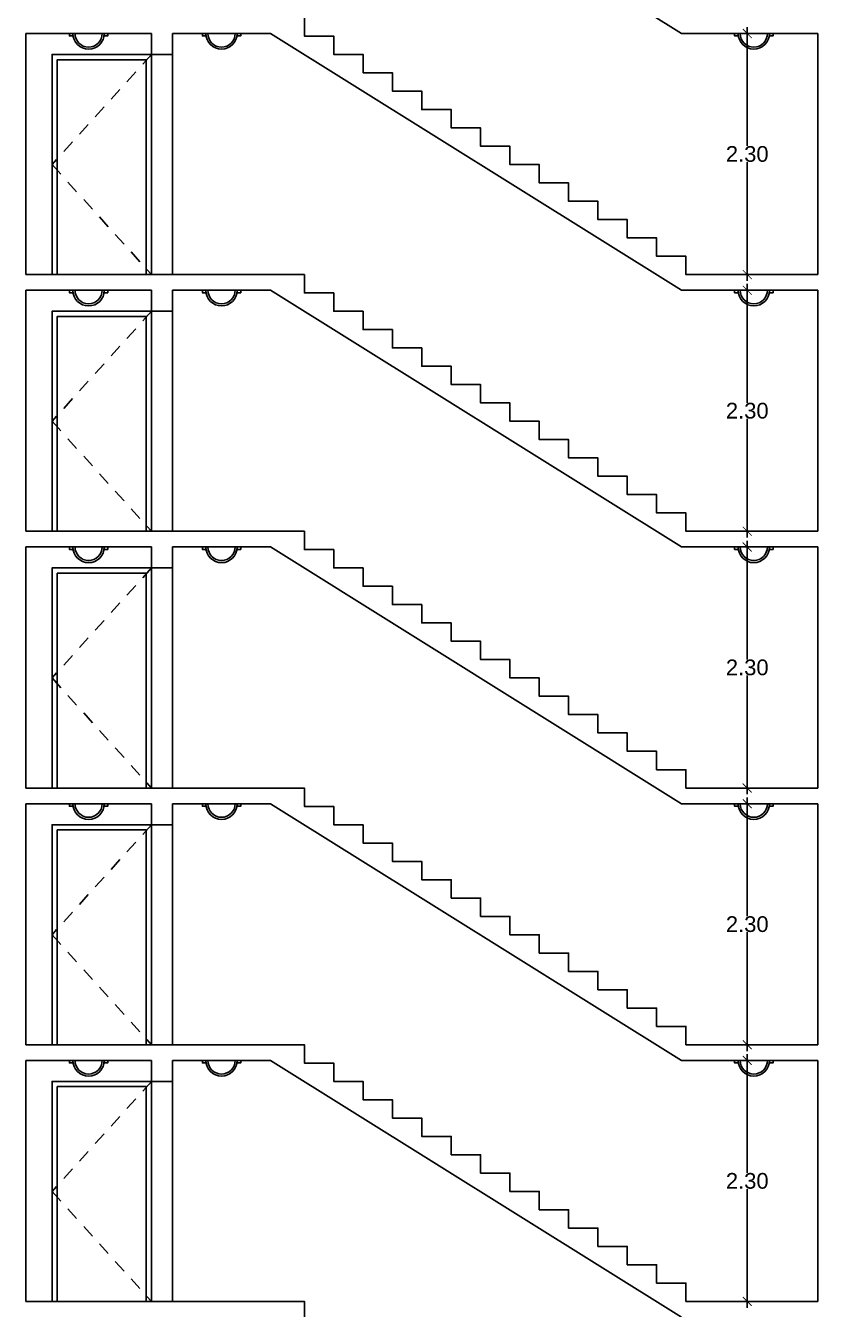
# Model space of a CAD drawing. Header units: millimetres. Extents: x 1217 to 2428, y 234 to 644.
# Drawn here: x 2189.37 to 2197.03, y 411.63 to 423.88 of the extents above; entities that cross this region are included whole.
import ezdxf

# ---------------------------------------------------------------- set-up
doc = ezdxf.new("R2010")
doc.units = ezdxf.units.MM
doc.linetypes.add('HIDDEN2', pattern=[0.1875, 0.125, -0.0625])
doc.layers.get('0').update_dxf_attribs({"lineweight": 5})
for name, color, linetype in [('0.1', 251, 'Continuous'), ('0.3', 6, 'Continuous'), ('MURO', 5, 'Continuous')]:
    doc.layers.add(name, color=color, linetype=linetype)
doc.styles.add('INTERARQ', font='arial.ttf')
doc.dimstyles.new('ESCALA_1-50', dxfattribs={"dimtxt": 0.15, "dimasz": 0.06, "dimexe": 0.18, "dimexo": 0.0625, "dimgap": 0, "dimtad": 0, "dimtih": 1, "dimtoh": 1, "dimzin": 0, "dimdsep": 46, "dimtxsty": 'INTERARQ', "dimblk": 'DIMTICK', "dimcen": 0, "dimse1": 1, "dimse2": 1, "dimclrd": 256, "dimclre": 1, "dimclrt": 2, "dimadec": 0, "dimazin": 0, "dimtfac": 4.5, "dimtofl": 0, "dimtmove": 2, "dimatfit": 3, "dimldrblk": 'DIMTICK', "dimfxl": 1, "dimtolj": 1, "dimtzin": 0, "dimarcsym": 0})

# ---------------------------------------------------------------- blocks, each defined once
blk = doc.blocks.new('DIMTICK')
at = {"color": 1}
for p, q in [((-1, 0), (1, 0)), ((0, 1), (0, -1))]:
    blk.add_line(p, q, dxfattribs=at)
at = {"color": 3, "const_width": 0.141}
blk.add_lwpolyline([(0.71, 0.71), (-0.71, -0.71)], dxfattribs=at)
blk = doc.blocks.new('*D1638')
at = {"layer": '0.1', "lineweight": -2, "ltscale": 3, "transparency": 16777216}
for p, q in [((2196.254, 423.741), (2196.254, 422.728)), ((2196.254, 421.561), (2196.254, 422.574))]:
    blk.add_line(p, q, dxfattribs=at)
at = {"layer": 'DEFPOINTS', "color": 0, "ltscale": 3, "transparency": 16777216}
for p in [(2196.254, 423.801), (2196.667, 423.801, 0), (2196.667, 421.501, 0)]:
    blk.add_point(p, dxfattribs=at)
at = {"layer": '0.1', "lineweight": -2, "ltscale": 3, "transparency": 16777216, "xscale": 0.06, "yscale": 0.06, "zscale": 0.06}
for p, rotation in [((2196.254, 423.801), 90), ((2196.254, 421.501), 270)]:
    blk.add_blockref('DIMTICK', p, dxfattribs=dict(at, rotation=rotation))
at = {"layer": '0.1', "color": 2, "ltscale": 3, "transparency": 16777216, "insert": (2196.254, 422.651), "char_height": 0.15, "attachment_point": 5, "style": 'INTERARQ'}
blk.add_mtext('\\A1;2.30', dxfattribs=at)
blk = doc.blocks.new('*D1639')
at = {"layer": '0.1', "lineweight": -2, "ltscale": 3, "transparency": 16777216}
for p, q in [((2196.254, 421.291), (2196.254, 420.278)), ((2196.254, 419.111), (2196.254, 420.124))]:
    blk.add_line(p, q, dxfattribs=at)
at = {"layer": 'DEFPOINTS', "color": 0, "ltscale": 3, "transparency": 16777216}
for p in [(2196.254, 421.351), (2196.667, 421.351, 0), (2196.667, 419.051, 0)]:
    blk.add_point(p, dxfattribs=at)
at = {"layer": '0.1', "lineweight": -2, "ltscale": 3, "transparency": 16777216, "xscale": 0.06, "yscale": 0.06, "zscale": 0.06}
for p, rotation in [((2196.254, 421.351), 90), ((2196.254, 419.051), 270)]:
    blk.add_blockref('DIMTICK', p, dxfattribs=dict(at, rotation=rotation))
at = {"layer": '0.1', "color": 2, "ltscale": 3, "transparency": 16777216, "insert": (2196.254, 420.201), "char_height": 0.15, "attachment_point": 5, "style": 'INTERARQ'}
blk.add_mtext('\\A1;2.30', dxfattribs=at)
blk = doc.blocks.new('*D1640')
at = {"layer": '0.1', "lineweight": -2, "ltscale": 3, "transparency": 16777216}
for p, q in [((2196.254, 418.841), (2196.254, 417.828)), ((2196.254, 416.661), (2196.254, 417.674))]:
    blk.add_line(p, q, dxfattribs=at)
at = {"layer": 'DEFPOINTS', "color": 0, "ltscale": 3, "transparency": 16777216}
for p in [(2196.254, 418.901), (2196.667, 418.901, 0), (2196.667, 416.601, 0)]:
    blk.add_point(p, dxfattribs=at)
at = {"layer": '0.1', "lineweight": -2, "ltscale": 3, "transparency": 16777216, "xscale": 0.06, "yscale": 0.06, "zscale": 0.06}
for p, rotation in [((2196.254, 418.901), 90), ((2196.254, 416.601), 270)]:
    blk.add_blockref('DIMTICK', p, dxfattribs=dict(at, rotation=rotation))
at = {"layer": '0.1', "color": 2, "ltscale": 3, "transparency": 16777216, "insert": (2196.254, 417.751), "char_height": 0.15, "attachment_point": 5, "style": 'INTERARQ'}
blk.add_mtext('\\A1;2.30', dxfattribs=at)
blk = doc.blocks.new('*D1641')
at = {"layer": '0.1', "lineweight": -2, "ltscale": 3, "transparency": 16777216}
for p, q in [((2196.254, 416.391), (2196.254, 415.378)), ((2196.254, 414.211), (2196.254, 415.224))]:
    blk.add_line(p, q, dxfattribs=at)
at = {"layer": 'DEFPOINTS', "color": 0, "ltscale": 3, "transparency": 16777216}
for p in [(2196.254, 416.451), (2196.667, 416.451, 0), (2196.667, 414.151, 0)]:
    blk.add_point(p, dxfattribs=at)
at = {"layer": '0.1', "lineweight": -2, "ltscale": 3, "transparency": 16777216, "xscale": 0.06, "yscale": 0.06, "zscale": 0.06}
for p, rotation in [((2196.254, 416.451), 90), ((2196.254, 414.151), 270)]:
    blk.add_blockref('DIMTICK', p, dxfattribs=dict(at, rotation=rotation))
at = {"layer": '0.1', "color": 2, "ltscale": 3, "transparency": 16777216, "insert": (2196.254, 415.301), "char_height": 0.15, "attachment_point": 5, "style": 'INTERARQ'}
blk.add_mtext('\\A1;2.30', dxfattribs=at)
blk = doc.blocks.new('*D1642')
at = {"layer": '0.1', "lineweight": -2, "ltscale": 3, "transparency": 16777216}
for p, q in [((2196.254, 413.941), (2196.254, 412.928)), ((2196.254, 411.761), (2196.254, 412.774))]:
    blk.add_line(p, q, dxfattribs=at)
at = {"layer": 'DEFPOINTS', "color": 0, "ltscale": 3, "transparency": 16777216}
for p in [(2196.254, 414.001), (2196.667, 414.001, 0), (2196.667, 411.701, 0)]:
    blk.add_point(p, dxfattribs=at)
at = {"layer": '0.1', "lineweight": -2, "ltscale": 3, "transparency": 16777216, "xscale": 0.06, "yscale": 0.06, "zscale": 0.06}
for p, rotation in [((2196.254, 414.001), 90), ((2196.254, 411.701), 270)]:
    blk.add_blockref('DIMTICK', p, dxfattribs=dict(at, rotation=rotation))
at = {"layer": '0.1', "color": 2, "ltscale": 3, "transparency": 16777216, "insert": (2196.254, 412.851), "char_height": 0.15, "attachment_point": 5, "style": 'INTERARQ'}
blk.add_mtext('\\A1;2.30', dxfattribs=at)
blk = doc.blocks.new('*D1713')
at = {"layer": '0.1', "lineweight": -2, "ltscale": 3, "transparency": 16777216}
for start, end in [(101.3456, 137.7192), (142.207, 178.6544)]:
    blk.add_arc((2205.617, 387.071), 2.555, start, end, dxfattribs=at)
at = {"layer": 'DEFPOINTS', "color": 0, "ltscale": 3, "transparency": 16777216}
for p in [(2196.562, 438.421, 0), (2204.091, 389.12), (2205.599, 387.171, 0), (2197.128, 387.071, 0), (2205.387, 387.071, 0)]:
    blk.add_point(p, dxfattribs=at)
at = {"layer": '0.1', "lineweight": -2, "ltscale": 3, "transparency": 16777216, "xscale": 0.06, "yscale": 0.06, "zscale": 0.06}
for p, rotation in [((2205.173, 389.587), 10.67281767583628), ((2203.062, 387.071), 269.3271823241639)]:
    blk.add_blockref('DIMTICK', p, dxfattribs=dict(at, rotation=rotation))
at = {"layer": '0.1', "color": 2, "ltscale": 3, "transparency": 16777216, "insert": (2203.66, 388.713), "char_height": 0.15, "attachment_point": 5, "style": 'INTERARQ'}
blk.add_mtext('\\A1;80°', dxfattribs=at)

msp = doc.modelspace()

# ---------------------------------------------------------------- linework, layer by layer
at = {"layer": '0.1', "linetype": 'ByBlock', "elevation": 0}
for points in [[(2189.81794, 423.80099), (2189.78415, 423.80099), (2189.78415, 423.77753), (2189.81794, 423.77753)], [(2190.15083, 423.80099), (2190.11704, 423.80099), (2190.11704, 423.77753), (2190.15083, 423.77753)], [(2191.08704, 423.80099), (2191.05326, 423.80099), (2191.05326, 423.77753), (2191.08704, 423.77753)], [(2191.41994, 423.80099), (2191.38615, 423.80099), (2191.38615, 423.77753), (2191.41994, 423.77753)], [(2196.16705, 423.80099), (2196.13327, 423.80099), (2196.13327, 423.77753), (2196.16705, 423.77753)], [(2196.49995, 423.80099), (2196.46616, 423.80099), (2196.46616, 423.77753), (2196.49995, 423.77753)], [(2189.81794, 421.35099), (2189.78415, 421.35099), (2189.78415, 421.32753), (2189.81794, 421.32753)], [(2190.15083, 421.35099), (2190.11704, 421.35099), (2190.11704, 421.32753), (2190.15083, 421.32753)], [(2191.08704, 421.35099), (2191.05326, 421.35099), (2191.05326, 421.32753), (2191.08704, 421.32753)], [(2191.41994, 421.35099), (2191.38615, 421.35099), (2191.38615, 421.32753), (2191.41994, 421.32753)], [(2196.16705, 421.35099), (2196.13327, 421.35099), (2196.13327, 421.32753), (2196.16705, 421.32753)], [(2196.49995, 421.35099), (2196.46616, 421.35099), (2196.46616, 421.32753), (2196.49995, 421.32753)], [(2189.81794, 418.90099), (2189.78415, 418.90099), (2189.78415, 418.87753), (2189.81794, 418.87753)], [(2190.15083, 418.90099), (2190.11704, 418.90099), (2190.11704, 418.87753), (2190.15083, 418.87753)], [(2191.08704, 418.90099), (2191.05326, 418.90099), (2191.05326, 418.87753), (2191.08704, 418.87753)], [(2191.41994, 418.90099), (2191.38615, 418.90099), (2191.38615, 418.87753), (2191.41994, 418.87753)], [(2196.16705, 418.90099), (2196.13327, 418.90099), (2196.13327, 418.87753), (2196.16705, 418.87753)], [(2196.49995, 418.90099), (2196.46616, 418.90099), (2196.46616, 418.87753), (2196.49995, 418.87753)], [(2189.81794, 416.45099), (2189.78415, 416.45099), (2189.78415, 416.42753), (2189.81794, 416.42753)], [(2190.15083, 416.45099), (2190.11704, 416.45099), (2190.11704, 416.42753), (2190.15083, 416.42753)], [(2191.08704, 416.45099), (2191.05326, 416.45099), (2191.05326, 416.42753), (2191.08704, 416.42753)], [(2191.41994, 416.45099), (2191.38615, 416.45099), (2191.38615, 416.42753), (2191.41994, 416.42753)], [(2196.16705, 416.45099), (2196.13327, 416.45099), (2196.13327, 416.42753), (2196.16705, 416.42753)], [(2196.49995, 416.45099), (2196.46616, 416.45099), (2196.46616, 416.42753), (2196.49995, 416.42753)], [(2189.81794, 414.00099), (2189.78415, 414.00099), (2189.78415, 413.97753), (2189.81794, 413.97753)], [(2190.15083, 414.00099), (2190.11704, 414.00099), (2190.11704, 413.97753), (2190.15083, 413.97753)], [(2191.08704, 414.00099), (2191.05326, 414.00099), (2191.05326, 413.97753), (2191.08704, 413.97753)], [(2191.41994, 414.00099), (2191.38615, 414.00099), (2191.38615, 413.97753), (2191.41994, 413.97753)], [(2196.16705, 414.00099), (2196.13327, 414.00099), (2196.13327, 413.97753), (2196.16705, 413.97753)], [(2196.49995, 414.00099), (2196.46616, 414.00099), (2196.46616, 413.97753), (2196.49995, 413.97753)]]:
    msp.add_lwpolyline(points, close=True, dxfattribs=at)
at = {"layer": '0.1', "linetype": 'HIDDEN2', "elevation": 0}
for points in [[(2195.99113, 423.80099), (2196.92811, 423.80099)], [(2190.56811, 423.60099), (2189.6187, 422.55099), (2190.56811, 421.50099)], [(2195.99113, 421.35099), (2196.92811, 421.35099)], [(2190.56811, 421.15099), (2189.6187, 420.10099), (2190.56811, 419.05099)], [(2195.99113, 418.90099), (2196.92811, 418.90099)], [(2190.56811, 418.70099), (2189.6187, 417.65099), (2190.56811, 416.60099)], [(2195.99113, 416.45099), (2196.92811, 416.45099)], [(2190.56811, 416.25099), (2189.6187, 415.20099), (2190.56811, 414.15099)], [(2195.99113, 414.00099), (2196.92811, 414.00099)], [(2190.56811, 413.80099), (2189.6187, 412.75099), (2190.56811, 411.70099)]]:
    msp.add_lwpolyline(points, dxfattribs=at)
at = {"layer": '0.1', "ltscale": 3, "elevation": 0}
for points in [[(2189.6187, 421.50099), (2189.6187, 423.60099), (2190.56811, 423.60099), (2190.56811, 421.50099)], [(2189.6687, 421.50099), (2189.6687, 423.55099), (2190.51811, 423.55099), (2190.51811, 421.50099)], [(2190.76811, 423.60099), (2190.76811, 421.50099)], [(2189.6187, 419.05099), (2189.6187, 421.15099), (2190.56811, 421.15099), (2190.56811, 419.05099)], [(2189.6687, 419.05099), (2189.6687, 421.10099), (2190.51811, 421.10099), (2190.51811, 419.05099)], [(2190.76811, 421.15099), (2190.76811, 419.05099)], [(2189.6187, 416.60099), (2189.6187, 418.70099), (2190.56811, 418.70099), (2190.56811, 416.60099)], [(2189.6687, 416.60099), (2189.6687, 418.65099), (2190.51811, 418.65099), (2190.51811, 416.60099)], [(2190.76811, 418.70099), (2190.76811, 416.60099)], [(2189.6187, 414.15099), (2189.6187, 416.25099), (2190.56811, 416.25099), (2190.56811, 414.15099)], [(2189.6687, 414.15099), (2189.6687, 416.20099), (2190.51811, 416.20099), (2190.51811, 414.15099)], [(2190.76811, 416.25099), (2190.76811, 414.15099)], [(2189.6187, 411.70099), (2189.6187, 413.80099), (2190.56811, 413.80099), (2190.56811, 411.70099)], [(2189.6687, 411.70099), (2189.6687, 413.75099), (2190.51811, 413.75099), (2190.51811, 411.70099)], [(2190.76811, 413.80099), (2190.76811, 411.70099)]]:
    msp.add_lwpolyline(points, dxfattribs=at)
at = {"layer": '0.1', "linetype": 'ByBlock'}
for centre, radius in [((2189.96749, 423.80099, 0), 0.14955), ((2189.96749, 423.80099, 0), 0.12955), ((2191.2366, 423.80099, 0), 0.14955), ((2191.2366, 423.80099, 0), 0.12955), ((2196.31661, 423.80099, 0), 0.14955), ((2196.31661, 423.80099, 0), 0.12955), ((2189.96749, 421.35099, 0), 0.14955), ((2189.96749, 421.35099, 0), 0.12955), ((2191.2366, 421.35099, 0), 0.14955), ((2191.2366, 421.35099, 0), 0.12955), ((2196.31661, 421.35099, 0), 0.14955), ((2196.31661, 421.35099, 0), 0.12955), ((2189.96749, 418.90099, 0), 0.14955), ((2189.96749, 418.90099, 0), 0.12955), ((2191.2366, 418.90099, 0), 0.14955), ((2191.2366, 418.90099, 0), 0.12955), ((2196.31661, 418.90099, 0), 0.14955), ((2196.31661, 418.90099, 0), 0.12955), ((2189.96749, 416.45099, 0), 0.14955), ((2189.96749, 416.45099, 0), 0.12955), ((2191.2366, 416.45099, 0), 0.14955), ((2191.2366, 416.45099, 0), 0.12955), ((2196.31661, 416.45099, 0), 0.14955), ((2196.31661, 416.45099, 0), 0.12955), ((2189.96749, 414.00099, 0), 0.14955), ((2189.96749, 414.00099, 0), 0.12955), ((2191.2366, 414.00099, 0), 0.14955), ((2191.2366, 414.00099, 0), 0.12955), ((2196.31661, 414.00099, 0), 0.14955), ((2196.31661, 414.00099, 0), 0.12955)]:
    msp.add_arc(centre, radius, 180, 0, dxfattribs=at)
at = {"layer": '0.3', "elevation": 0}
for points in [[(2190.56811, 423.60099), (2190.56811, 421.50099)], [(2190.76811, 423.60099), (2190.76811, 421.50099)], [(2190.56811, 421.15099), (2190.56811, 419.05099)], [(2190.76811, 421.15099), (2190.76811, 419.05099)], [(2190.56811, 418.70099), (2190.56811, 416.60099)], [(2190.76811, 418.70099), (2190.76811, 416.60099)], [(2190.56811, 416.25099), (2190.56811, 414.15099)], [(2190.76811, 416.25099), (2190.76811, 414.15099)], [(2190.56811, 413.80099), (2190.56811, 411.70099)], [(2190.76811, 413.80099), (2190.76811, 411.70099)]]:
    msp.add_lwpolyline(points, dxfattribs=at)
at = {"layer": 'MURO', "ltscale": 3}
for p, q in [((2191.70509, 423.80099, 0), (2190.76811, 423.80099, 0)), ((2191.70509, 421.35099, 0), (2190.76811, 421.35099, 0)), ((2191.70509, 418.90099, 0), (2190.76811, 418.90099, 0)), ((2191.70509, 416.45099, 0), (2190.76811, 416.45099, 0)), ((2191.70509, 414.00099, 0), (2190.76811, 414.00099, 0))]:
    msp.add_line(p, q, dxfattribs=at)
at = {"layer": 'MURO', "ltscale": 3, "elevation": 0}
for points in [[(2195.62509, 423.80099), (2191.70509, 426.25099)], [(2192.02811, 423.95099), (2192.02811, 423.77599), (2192.30811, 423.77599), (2192.30811, 423.60099), (2192.58811, 423.60099), (2192.58811, 423.42599), (2192.86811, 423.42599), (2192.86811, 423.25099), (2193.14811, 423.25099), (2193.14811, 423.07599), (2193.42811, 423.07599), (2193.42811, 422.90099), (2193.70811, 422.90099), (2193.70811, 422.72599), (2193.98811, 422.72599), (2193.98811, 422.55099), (2194.26811, 422.55099), (2194.26811, 422.37599), (2194.54811, 422.37599), (2194.54811, 422.20099), (2194.82811, 422.20099), (2194.82811, 422.02599), (2195.10811, 422.02599), (2195.10811, 421.85099), (2195.38811, 421.85099), (2195.38811, 421.67599), (2195.66811, 421.67599), (2195.66811, 421.50099), (2196.92811, 421.50099)], [(2189.36687, 423.80099), (2189.36687, 421.50099)], [(2190.56811, 423.80099), (2189.36687, 423.80099)], [(2190.56811, 423.80099), (2190.56811, 423.60099), (2190.76811, 423.60099), (2190.76811, 423.80099)], [(2191.70509, 423.80099), (2190.76811, 423.80099)], [(2195.62509, 421.35099), (2191.70509, 423.80099)], [(2196.92791, 423.80099), (2195.62509, 423.80099)], [(2195.75093, 423.80099), (2196.92791, 423.80099)], [(2196.92791, 421.50099), (2196.92791, 423.80099)], [(2189.36687, 421.50099), (2192.02811, 421.50099), (2192.02811, 421.32599), (2192.30811, 421.32599), (2192.30811, 421.15099), (2192.58811, 421.15099), (2192.58811, 420.97599), (2192.86811, 420.97599), (2192.86811, 420.80099), (2193.14811, 420.80099), (2193.14811, 420.62599), (2193.42811, 420.62599), (2193.42811, 420.45099), (2193.70811, 420.45099), (2193.70811, 420.27599), (2193.98811, 420.27599), (2193.98811, 420.10099), (2194.26811, 420.10099), (2194.26811, 419.92599), (2194.54811, 419.92599), (2194.54811, 419.75099), (2194.82811, 419.75099), (2194.82811, 419.57599), (2195.10811, 419.57599), (2195.10811, 419.40099), (2195.38811, 419.40099), (2195.38811, 419.22599), (2195.66811, 419.22599), (2195.66811, 419.05099), (2196.92811, 419.05099)], [(2189.36687, 421.35099), (2189.36687, 419.05099)], [(2190.56811, 421.35099), (2189.36687, 421.35099)], [(2190.56811, 421.35099), (2190.56811, 421.15099), (2190.76811, 421.15099), (2190.76811, 421.35099)], [(2191.70509, 421.35099), (2190.76811, 421.35099)], [(2195.62509, 418.90099), (2191.70509, 421.35099)], [(2196.92791, 421.35099), (2195.62509, 421.35099)], [(2195.75093, 421.35099), (2196.92791, 421.35099)], [(2196.92791, 419.05099), (2196.92791, 421.35099)], [(2189.36687, 419.05099), (2192.02811, 419.05099), (2192.02811, 418.87599), (2192.30811, 418.87599), (2192.30811, 418.70099), (2192.58811, 418.70099), (2192.58811, 418.52599), (2192.86811, 418.52599), (2192.86811, 418.35099), (2193.14811, 418.35099), (2193.14811, 418.17599), (2193.42811, 418.17599), (2193.42811, 418.00099), (2193.70811, 418.00099), (2193.70811, 417.82599), (2193.98811, 417.82599), (2193.98811, 417.65099), (2194.26811, 417.65099), (2194.26811, 417.47599), (2194.54811, 417.47599), (2194.54811, 417.30099), (2194.82811, 417.30099), (2194.82811, 417.12599), (2195.10811, 417.12599), (2195.10811, 416.95099), (2195.38811, 416.95099), (2195.38811, 416.77599), (2195.66811, 416.77599), (2195.66811, 416.60099), (2196.92811, 416.60099)], [(2189.36687, 418.90099), (2189.36687, 416.60099)], [(2190.56811, 418.90099), (2189.36687, 418.90099)], [(2190.56811, 418.90099), (2190.56811, 418.70099), (2190.76811, 418.70099), (2190.76811, 418.90099)], [(2191.70509, 418.90099), (2190.76811, 418.90099)], [(2195.62509, 416.45099), (2191.70509, 418.90099)], [(2196.92791, 418.90099), (2195.62509, 418.90099)], [(2195.75093, 418.90099), (2196.92791, 418.90099)], [(2196.92791, 416.60099), (2196.92791, 418.90099)], [(2189.36687, 416.60099), (2192.02811, 416.60099), (2192.02811, 416.42599), (2192.30811, 416.42599), (2192.30811, 416.25099), (2192.58811, 416.25099), (2192.58811, 416.07599), (2192.86811, 416.07599), (2192.86811, 415.90099), (2193.14811, 415.90099), (2193.14811, 415.72599), (2193.42811, 415.72599), (2193.42811, 415.55099), (2193.70811, 415.55099), (2193.70811, 415.37599), (2193.98811, 415.37599), (2193.98811, 415.20099), (2194.26811, 415.20099), (2194.26811, 415.02599), (2194.54811, 415.02599), (2194.54811, 414.85099), (2194.82811, 414.85099), (2194.82811, 414.67599), (2195.10811, 414.67599), (2195.10811, 414.50099), (2195.38811, 414.50099), (2195.38811, 414.32599), (2195.66811, 414.32599), (2195.66811, 414.15099), (2196.92811, 414.15099)], [(2189.36687, 416.45099), (2189.36687, 414.15099)], [(2190.56811, 416.45099), (2189.36687, 416.45099)], [(2190.56811, 416.45099), (2190.56811, 416.25099), (2190.76811, 416.25099), (2190.76811, 416.45099)], [(2191.70509, 416.45099), (2190.76811, 416.45099)], [(2195.62509, 414.00099), (2191.70509, 416.45099)], [(2196.92791, 416.45099), (2195.62509, 416.45099)], [(2195.75093, 416.45099), (2196.92791, 416.45099)], [(2196.92791, 414.15099), (2196.92791, 416.45099)], [(2189.36687, 414.15099), (2192.02811, 414.15099), (2192.02811, 413.97599), (2192.30811, 413.97599), (2192.30811, 413.80099), (2192.58811, 413.80099), (2192.58811, 413.62599), (2192.86811, 413.62599), (2192.86811, 413.45099), (2193.14811, 413.45099), (2193.14811, 413.27599), (2193.42811, 413.27599), (2193.42811, 413.10099), (2193.70811, 413.10099), (2193.70811, 412.92599), (2193.98811, 412.92599), (2193.98811, 412.75099), (2194.26811, 412.75099), (2194.26811, 412.57599), (2194.54811, 412.57599), (2194.54811, 412.40099), (2194.82811, 412.40099), (2194.82811, 412.22599), (2195.10811, 412.22599), (2195.10811, 412.05099), (2195.38811, 412.05099), (2195.38811, 411.87599), (2195.66811, 411.87599), (2195.66811, 411.70099), (2196.92811, 411.70099)], [(2189.36687, 414.00099), (2189.36687, 411.70099)], [(2190.56811, 414.00099), (2189.36687, 414.00099)], [(2190.56811, 414.00099), (2190.56811, 413.80099), (2190.76811, 413.80099), (2190.76811, 414.00099)], [(2191.70509, 414.00099), (2190.76811, 414.00099)], [(2195.62509, 411.55099), (2191.70509, 414.00099)], [(2196.92791, 414.00099), (2195.62509, 414.00099)], [(2195.75093, 414.00099), (2196.92791, 414.00099)], [(2196.92791, 411.70099), (2196.92791, 414.00099)], [(2189.36687, 411.70099), (2192.02811, 411.70099), (2192.02811, 411.52599)]]:
    msp.add_lwpolyline(points, dxfattribs=at)

# ---------------------------------------------------------------- dimensions: what is measured, and where the dimension line sits
at = {"layer": '0.1', "ltscale": 3}
dim = msp.add_angular_dim_2l(base=(2204.09125, 389.12025), line1=((2205.59923, 387.171, 0), (2196.56247, 438.421, 0)), line2=((2205.3868, 387.07099, 0), (2197.12791, 387.07099, 0)), dimstyle='ESCALA_1-50', dxfattribs=at)
dim.commit()
dim.dimension.update_dxf_attribs({"geometry": '*D1713', "text_midpoint": (2203.65978, 388.71318)})
for base, p1, p2, picture, middle in [((2196.25422, 423.80099, 0), (2196.6672, 421.50099, 0), (2196.6672, 423.80099, 0), '*D1638', (2196.25422, 422.65099, 0)), ((2196.25422, 421.35099, 0), (2196.6672, 419.05099, 0), (2196.6672, 421.35099, 0), '*D1639', (2196.25422, 420.20099, 0)), ((2196.25422, 418.90099, 0), (2196.6672, 416.60099, 0), (2196.6672, 418.90099, 0), '*D1640', (2196.25422, 417.75099, 0)), ((2196.25422, 416.45099, 0), (2196.6672, 414.15099, 0), (2196.6672, 416.45099, 0), '*D1641', (2196.25422, 415.30099, 0)), ((2196.25422, 414.00099, 0), (2196.6672, 411.70099, 0), (2196.6672, 414.00099, 0), '*D1642', (2196.25422, 412.85099, 0))]:
    dim = msp.add_linear_dim(base=base, p1=p1, p2=p2, angle=90, dimstyle='ESCALA_1-50', dxfattribs=at)
    dim.commit()
    dim.dimension.update_dxf_attribs({"geometry": picture, "text_midpoint": middle})

doc.saveas('drawing.dxf')
